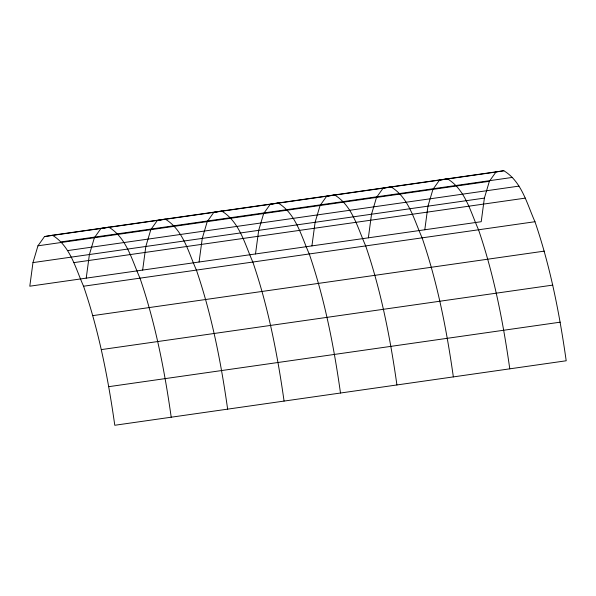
<?xml version="1.0" encoding="UTF-8"?>
<svg xmlns="http://www.w3.org/2000/svg" width="596" height="596" viewBox="0 0 596 596"><rect width="100%" height="100%" fill="white"/><g stroke="black" fill="none" stroke-linecap="round" stroke-linejoin="round"><path stroke-width="0.89" d="M32.974 262.598L29.8 286.199L481.218 221.705L484.384 198.103L489.361 181.318L495.932 172.058L503.814 170.732C521.783 181.601 526.931 203.81 534.97 221.719C550.376 266.792 559.525 313.697 566.2 360.774L114.782 425.268C108.114 378.192 98.958 331.287 83.559 286.222C75.513 268.304 70.373 246.096 52.396 235.226L44.514 236.56L37.95 245.813L32.974 262.598L484.384 198.103M86.226 278.138L89.4 254.537L94.377 237.752L100.94 228.499L108.822 227.165C126.799 238.035 131.939 260.243 139.986 278.153C155.385 323.226 164.541 370.131 171.208 417.207M142.653 270.077L145.826 246.476L150.803 229.691L157.366 220.431L165.248 219.105C183.225 229.974 188.366 252.183 196.412 270.092C211.811 315.165 220.967 362.07 227.642 409.147M199.079 262.009L202.253 238.415L207.229 221.63L213.8 212.37L221.675 211.036C239.652 221.913 244.792 244.114 252.838 262.031C268.237 307.104 277.393 354.009 284.069 401.086M255.505 253.948L258.679 230.354L263.655 213.569L270.226 204.309L278.108 202.975C296.078 213.852 301.218 236.053 309.264 253.97C324.671 299.036 333.82 345.948 340.495 393.025M311.931 245.887L315.105 222.286L320.082 205.501L326.653 196.248L334.535 194.914C352.504 205.791 357.645 227.992 365.691 245.91C381.097 290.975 390.246 337.887 396.921 384.964M368.358 237.826L371.531 214.225L376.508 197.44L383.079 188.187L390.961 186.853C408.93 197.723 414.071 219.931 422.117 237.849C437.524 282.914 446.672 329.819 453.347 376.895M424.792 229.765L427.958 206.164L432.934 189.379L439.505 180.126L447.387 178.793C465.357 189.662 470.505 211.871 478.543 229.78C493.95 274.853 503.098 321.758 509.774 368.835M52.396 235.226L503.814 170.732M44.514 236.56L495.932 172.058M61.254 241.872L512.672 177.377M37.95 245.813L489.361 181.318M67.519 250.611L518.937 186.116M73.934 262.613L525.344 198.118M83.559 286.222L534.97 221.719M92.834 315.627L544.252 251.132M101.365 349.599L552.783 285.097M108.792 386.67L560.203 322.175"/></g></svg>
